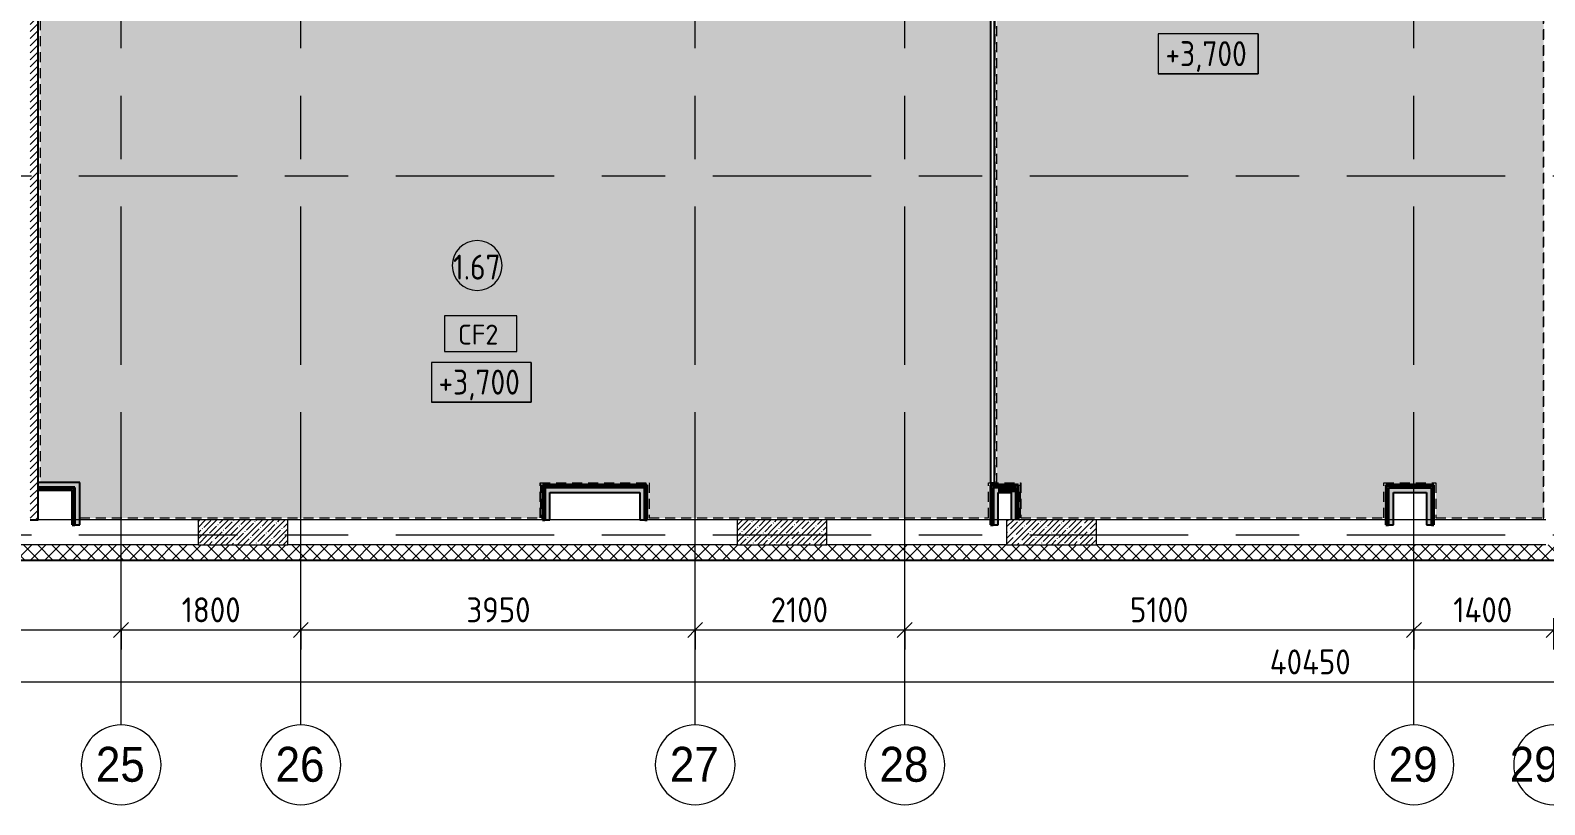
# Model space of a CAD drawing. Header units: millimetres. Extents: x 81676 to 276943, y -8553 to 29000.
# Drawn here: x 91950 to 107120, y -2706 to 5060 of the extents above; entities that cross this region are included whole.
import ezdxf

# ---------------------------------------------------------------- set-up
doc = ezdxf.new("R2010")
doc.units = ezdxf.units.MM
doc.linetypes.add('200_ШТРИХ__ш1_п0_6_', pattern=[160, 100, -60])
doc.linetypes.add('Осевая', pattern=[3175, 635, -476.25, 1587.5, -476.25])
for name, color, linetype, lineweight in [('A-ANNO-DIMS', 7, 'Continuous', 9), ('A-ANNO-DIMS-100', 7, 'Continuous', 9), ('A-AREA-IDEN', 7, 'Continuous', 9), ('A-CLNG-IDEN', 7, 'Continuous', 9), ('A-DETL-MBND', 7, '200_ШТРИХ__ш1_п0_6_', 9), ('A-DETL-MBND-1', 7, 'Continuous', 9), ('A-WALL', 7, 'Continuous', 9), ('G-ANNO-DIMS', 7, 'Continuous', 9), ('I-WALL', 7, 'Continuous', 9), ('S-COLS', 7, 'Continuous', 9), ('Оси', 7, 'Continuous', 9), ('Оси-1', 7, 'Continuous', 20), ('Оси-2', 7, 'Осевая', 9)]:
    doc.layers.add(name, color=color, linetype=linetype, lineweight=lineweight)
for name, color, linetype, lineweight, true_color in [('A-WALL-1', 7, 'Continuous', 35, 0x3c3c3c), ('A-WALL-2', 7, 'Continuous', 25, 0x3c3c3c), ('A-WALL-3', 7, 'Continuous', 13, 0x3c3c3c), ('A-WALL-FNSH-1', 7, 'Continuous', 9, 0x3c3c3c), ('A-WALL-FNSH-2', 7, 'Continuous', 13, 0x3c3c3c)]:
    doc.layers.add(name, color=color, linetype=linetype, lineweight=lineweight, true_color=true_color)
doc.styles.add('Arial', font='arial.ttf', dxfattribs={"width": 0.9, "height": 350})
doc.styles.add('GOST Common', font='GOST_Common.ttf', dxfattribs={"width": 0.9, "height": 250})
doc.styles.add('GOST Common_1', font='GOST_Common.ttf', dxfattribs={"height": 200})
doc.styles.add('ISOCPEUR', font='isocpeur.ttf', dxfattribs={"width": 0.9, "height": 250})
doc.dimstyles.new('ISO-2_5_0_9К_БОЛЬШОЙ', dxfattribs={"dimscale": 304.8, "dimtxt": 248.995294, "dimasz": 0.492126, "dimexe": 0.393701, "dimexo": 0.984252, "dimgap": 0, "dimtad": 1, "dimdec": 0, "dimrnd": 10, "dimzin": 0, "dimdsep": 46, "dimtxsty": 'ISOCPEUR', "dimblk1": 'OBLIQUE', "dimblk2": 'OBLIQUE', "dimsah": 1, "dimcen": 0.09, "dimdle": 0.393701, "dimazin": 0, "dimtfac": 1, "dimtdec": 4, "dimtix": 1, "dimtmove": 0, "dimatfit": 3, "dimfxl": 1, "dimtvp": 1, "dimtolj": 1, "dimtzin": 0, "dimarcsym": 2})
pattern_1 = [(45, (0, 0), (-106.06602, 106.06602), []), (135, (0, 0), (-106.06602, -106.06602), [])]

# ---------------------------------------------------------------- blocks, each defined once
blk = doc.blocks.new('BSC_Колонна _Прямоугольная - 250х900-23282983-План потолков с обозначением видов отделки и геометрии 1 этажа в осях 23_1-33')
at = {"layer": 'S-COLS'}
h = blk.add_hatch(dxfattribs=at)
h.set_pattern_fill('FP_7', color=256, style=0, pattern_type=2)
h.set_pattern_definition([(45, (-99480, -25), (-57.024626, 57.024626), []), (45, (-99422.975, -25), (-57.024626, 57.024626), [100.806, -20.161, 3.353, -16.808])])
h.paths.add_polyline_path([(-330, -125), (450, -125), (450, 125), (-450, 125), (-450, -125)])
for p, q in [((450, 125), (-450, 125)), ((-450, 125), (-450, -125)), ((450, -125), (450, 125)), ((-450, -125), (450, -125))]:
    blk.add_line(p, q, dxfattribs=at)
blk = doc.blocks.new('BSC_Колонна _Прямоугольная - 250х900-V1-План потолков с обозначением видов отделки и геометрии 1 этажа в осях 23_1-33')
at = {"layer": 'S-COLS'}
h = blk.add_hatch(dxfattribs=at)
h.set_pattern_fill('FP_9', color=256, style=0, pattern_type=2)
h.set_pattern_definition([(45, (-94080, -25), (-57.024626, 57.024626), []), (45, (-94022.975, -25), (-57.024626, 57.024626), [100.806, -20.161, 3.353, -16.808])])
h.paths.add_polyline_path([(-450, -125), (450, -125), (450, 125), (-450, 125)])
for p, q in [((450, 125), (-450, 125)), ((-450, 125), (-450, -125)), ((450, -125), (450, 125)), ((-450, -125), (450, -125))]:
    blk.add_line(p, q, dxfattribs=at)
blk = doc.blocks.new('BSC_Колонна _Прямоугольная - 250х900-V2-План потолков с обозначением видов отделки и геометрии 1 этажа в осях 23_1-33')
at = {"layer": 'S-COLS'}
h = blk.add_hatch(dxfattribs=at)
h.set_pattern_fill('FP_10', color=256, style=0, pattern_type=2)
h.set_pattern_definition([(45, (-102180, -25), (-57.024626, 57.024626), []), (45, (-102122.975, -25), (-57.024626, 57.024626), [100.806, -20.161, 3.353, -16.808])])
h.paths.add_polyline_path([(-368, -125), (450, -125), (450, 125), (-450, 125), (-450, -125)])
for p, q in [((450, 125), (-450, 125)), ((-450, 125), (-450, -125)), ((450, -125), (450, 125)), ((-450, -125), (450, -125))]:
    blk.add_line(p, q, dxfattribs=at)
blk = doc.blocks.new('Рисунок_горы - Рисунок_горы-31934381-План потолков с обозначением видов отделки и геометрии 1 этажа в осях 23_1-33')
at = {"layer": 'A-DETL-MBND'}
for p, q in [((107109, 163), (107109, 10341)), ((107109, 156), (107109, 163)), ((107109, 163), (107109, 163)), ((107109, 163), (107109, 163))]:
    blk.add_line(p, q, dxfattribs=at)
blk = doc.blocks.new('Ось сетки - D8-29747960-План потолков с обозначением видов отделки и геометрии 1 этажа в осях 23_1-33')
at = {"layer": 'Оси-1'}
for start, end in [(360, 180), (180, 360)]:
    blk.add_arc((0, 0), 4, start, end, dxfattribs=at)
blk = doc.blocks.new('DIMBLOCK3-План потолков с обозначением видов отделки и геометрии 1 этажа в осях 23_1-33')
at = {"layer": 'A-ANNO-DIMS-100'}
for p, q in [((89360, -1148), (89360, -834)), ((92860, -1148), (92860, -834)), ((89360, -954), (92860, -954)), ((89360, -954), (89360, -1148)), ((92860, -954), (92860, -1148))]:
    blk.add_line(p, q, dxfattribs=at)
at = {"layer": 'A-ANNO-DIMS-100', "lineweight": 20}
for p, q in [((89360, -954), (89435, -879)), ((92860, -954), (92935, -879)), ((89360, -954), (89285, -1029)), ((92860, -954), (92785, -1029))]:
    blk.add_line(p, q, dxfattribs=at)
at = {"layer": 'A-ANNO-DIMS-100', "color": 0, "insert": (90794, -627), "char_height": 250, "width": 758.48, "attachment_point": 1, "line_spacing_factor": 1.149209, "style": 'ISOCPEUR'}
blk.add_mtext('3500', dxfattribs=at)
blk = doc.blocks.new('_Oblique')
at = {"color": 0, "linetype": 'ByBlock', "lineweight": -2}
blk.add_line((-0.5, -0.5), (0.5, 0.5), dxfattribs=at)
blk = doc.blocks.new('DIMBLOCK4-План потолков с обозначением видов отделки и геометрии 1 этажа в осях 23_1-33')
at = {"layer": 'A-ANNO-DIMS-100'}
for p, q in [((92860, -1148), (92860, -834)), ((94660, -1148), (94660, -834)), ((92860, -954), (94660, -954)), ((92860, -954), (92860, -1148)), ((94660, -954), (94660, -1148))]:
    blk.add_line(p, q, dxfattribs=at)
at = {"layer": 'A-ANNO-DIMS-100', "lineweight": 20}
for p, q in [((92860, -954), (92935, -879)), ((94660, -954), (94735, -879)), ((92860, -954), (92785, -1029)), ((94660, -954), (94585, -1029))]:
    blk.add_line(p, q, dxfattribs=at)
at = {"layer": 'A-ANNO-DIMS-100', "color": 0, "insert": (93466, -627), "char_height": 250, "width": 706.76, "attachment_point": 1, "line_spacing_factor": 1.149209, "style": 'ISOCPEUR'}
blk.add_mtext('1800', dxfattribs=at)
blk = doc.blocks.new('DIMBLOCK5-План потолков с обозначением видов отделки и геометрии 1 этажа в осях 23_1-33')
at = {"layer": 'A-ANNO-DIMS-100'}
for p, q in [((94660, -1148), (94660, -834)), ((98610, -1148), (98610, -834)), ((94660, -954), (98610, -954)), ((94660, -954), (94660, -1148)), ((98610, -954), (98610, -1148))]:
    blk.add_line(p, q, dxfattribs=at)
at = {"layer": 'A-ANNO-DIMS-100', "lineweight": 20}
for p, q in [((94660, -954), (94735, -879)), ((98610, -954), (98685, -879)), ((94660, -954), (94585, -1029)), ((98610, -954), (98535, -1029))]:
    blk.add_line(p, q, dxfattribs=at)
at = {"layer": 'A-ANNO-DIMS-100', "color": 0, "insert": (96319, -627), "char_height": 250, "width": 758.48, "attachment_point": 1, "line_spacing_factor": 1.149209, "style": 'ISOCPEUR'}
blk.add_mtext('3950', dxfattribs=at)
blk = doc.blocks.new('DIMBLOCK6-План потолков с обозначением видов отделки и геометрии 1 этажа в осях 23_1-33')
at = {"layer": 'A-ANNO-DIMS-100'}
for p, q in [((98610, -1148), (98610, -834)), ((100710, -1148), (100710, -834)), ((98610, -954), (100710, -954)), ((98610, -954), (98610, -1148)), ((100710, -954), (100710, -1148))]:
    blk.add_line(p, q, dxfattribs=at)
at = {"layer": 'A-ANNO-DIMS-100', "lineweight": 20}
for p, q in [((98610, -954), (98685, -879)), ((100710, -954), (100785, -879)), ((98610, -954), (98535, -1029)), ((100710, -954), (100635, -1029))]:
    blk.add_line(p, q, dxfattribs=at)
at = {"layer": 'A-ANNO-DIMS-100', "color": 0, "insert": (99366, -627), "char_height": 250, "width": 706.76, "attachment_point": 1, "line_spacing_factor": 1.149209, "style": 'ISOCPEUR'}
blk.add_mtext('2100', dxfattribs=at)
blk = doc.blocks.new('DIMBLOCK7-План потолков с обозначением видов отделки и геометрии 1 этажа в осях 23_1-33')
at = {"layer": 'A-ANNO-DIMS-100'}
for p, q in [((100710, -1148), (100710, -834)), ((105810, -1148), (105810, -834)), ((100710, -954), (105810, -954)), ((100710, -954), (100710, -1148)), ((105810, -954), (105810, -1148))]:
    blk.add_line(p, q, dxfattribs=at)
at = {"layer": 'A-ANNO-DIMS-100', "lineweight": 20}
for p, q in [((100710, -954), (100785, -879)), ((105810, -954), (105885, -879)), ((100710, -954), (100635, -1029)), ((105810, -954), (105735, -1029))]:
    blk.add_line(p, q, dxfattribs=at)
at = {"layer": 'A-ANNO-DIMS-100', "color": 0, "insert": (102966, -627), "char_height": 250, "width": 706.76, "attachment_point": 1, "line_spacing_factor": 1.149209, "style": 'ISOCPEUR'}
blk.add_mtext('5100', dxfattribs=at)
blk = doc.blocks.new('DIMBLOCK8-План потолков с обозначением видов отделки и геометрии 1 этажа в осях 23_1-33')
at = {"layer": 'A-ANNO-DIMS-100'}
for p, q in [((105810, -1148), (105810, -834)), ((107210, -1148), (107210, -834)), ((105810, -954), (107210, -954)), ((105810, -954), (105810, -1148)), ((107210, -954), (107210, -1148))]:
    blk.add_line(p, q, dxfattribs=at)
at = {"layer": 'A-ANNO-DIMS-100', "lineweight": 20}
for p, q in [((105810, -954), (105885, -879)), ((107210, -954), (107285, -879)), ((105810, -954), (105735, -1029)), ((107210, -954), (107135, -1029))]:
    blk.add_line(p, q, dxfattribs=at)
at = {"layer": 'A-ANNO-DIMS-100', "color": 0, "insert": (106204, -627), "char_height": 250, "width": 735.49, "attachment_point": 1, "line_spacing_factor": 1.149209, "style": 'ISOCPEUR'}
blk.add_mtext('1400', dxfattribs=at)
blk = doc.blocks.new('Марка_Помещения - Номер-25198446-План потолков с обозначением видов отделки и геометрии 1 этажа в осях 23_1-33')
at = {"layer": 'A-AREA-IDEN'}
for start, end in [(360, 180), (180, 360)]:
    blk.add_arc((0, 0), 2.5, start, end, dxfattribs=at)
blk = doc.blocks.new('DIMBLOCK26-План потолков с обозначением видов отделки и геометрии 1 этажа в осях 23_1-33')
at = {"layer": 'A-ANNO-DIMS-100'}
for p, q in [((84560, -1669), (84560, -1355)), ((125010, -1669), (125010, -1355)), ((84440, -1475), (125130, -1475)), ((84560, -1475), (84560, -1669)), ((125010, -1475), (125010, -1669))]:
    blk.add_line(p, q, dxfattribs=at)
at = {"layer": 'A-ANNO-DIMS-100', "lineweight": 20}
for p, q in [((84560, -1475), (84485, -1550)), ((84560, -1475), (84635, -1400)), ((125010, -1475), (124935, -1550)), ((125010, -1475), (125085, -1400))]:
    blk.add_line(p, q, dxfattribs=at)
at = {"layer": 'A-ANNO-DIMS-100', "color": 0, "insert": (104366, -1149), "char_height": 250, "width": 1005.56, "attachment_point": 1, "line_spacing_factor": 1.149209, "style": 'ISOCPEUR'}
blk.add_mtext('40450', dxfattribs=at)
blk = doc.blocks.new('М_потолков - Марка_ Имя типа-25382930-План потолков с обозначением видов отделки и геометрии 1 этажа в осях 23_1-33')
at = {"layer": 'A-CLNG-IDEN'}
for p, q in [((3.625, 1.984375), (-3.625, 1.984375)), ((-3.625, 1.984375), (-3.625, -1.59375)), ((3.625, -1.59375), (3.625, 1.984375)), ((-3.625, -1.59375), (3.625, -1.59375))]:
    blk.add_line(p, q, dxfattribs=at)
blk = doc.blocks.new('Высотные отметки - 10х4_h_-17668695-План потолков с обозначением видов отделки и геометрии 1 этажа в осях 23_1-33')
at = {"layer": 'G-ANNO-DIMS'}
for p, q in [((-5, 4), (-5, 0)), ((5, 4), (-5, 4)), ((5, 4), (-5, 4)), ((-5, 4), (-5, 0)), ((5, 4), (5, 0)), ((5, 0), (5, 4)), ((5, 0), (-5, 0)), ((-5, 0), (5, 0))]:
    blk.add_line(p, q, dxfattribs=at)

msp = doc.modelspace()

# ---------------------------------------------------------------- hatches: boundary and pattern name
at = {"layer": 'A-DETL-MBND-1'}
h = msp.add_hatch(color=256, dxfattribs=at)
h.paths.add_polyline_path([(99149.6, 170), (101550, 170), (101550, 520), (101570, 521), (101570, 5160), (94190, 5160), (94190, 6600), (92050, 6600), (92050, 525), (92446, 525), (92446, 170), (97058.1, 170), (97058.1, 520), (98150, 520), (98150, 170)])
h.paths.add_polyline_path([(106030, 170), (107110, 170), (107110, 10380), (101630, 10380), (101630, 520), (101871, 520), (101871, 170), (105510, 170), (105510, 520), (106030, 520)])
at = {"layer": 'A-WALL'}
h = msp.add_hatch(dxfattribs=at)
h.set_pattern_fill('FP_4', color=256, style=0, pattern_type=2)
h.set_pattern_definition([(45, (0, 0), (-70.71068, 70.71068), []), (135, (0, 0), (-70.71068, -70.71068), [])])
h.paths.add_polyline_path([(125080, -250), (125080, -100), (89210, -100), (89210, -250), (121783, -250)])
at = {"layer": 'I-WALL'}
h = msp.add_hatch(dxfattribs=at)
h.set_pattern_fill('FP_2', color=256, style=0, pattern_type=2)
h.set_pattern_definition([(45, (0, 0), (-35.35534, 35.35534), [])])
h.paths.add_polyline_path([(92030, 150), (92030, 10400), (91950, 10400), (91950, 150)])
for points in [[(92446, 475), (92446, 525), (92030, 525), (92030, 475), (92396, 475)], [(92396, 100), (92446, 100), (92446, 475), (92396, 475), (92396, 446.1)], [(97155, 150), (97155, 475), (97105, 475), (97105, 150)], [(98105, 425), (98105, 475), (97155, 475), (97155, 425), (98055, 425)], [(101645, 100), (101645, 475), (101595, 475), (101595, 100)], [(101645, 425), (101825, 425), (101825, 475), (101645, 475)], [(105555, 425), (105935, 425), (105935, 475), (105555, 475)], [(105985, 100), (105985, 475), (105935, 475), (105935, 100)], [(98055, 150), (98105, 150), (98105, 425), (98055, 425)], [(101775, 150), (101825, 150), (101825, 425), (101775, 425)], [(105555, 100), (105605, 100), (105605, 425), (105555, 425)]]:
    msp.add_hatch(color=256, dxfattribs=at).paths.add_polyline_path(points)
h = msp.add_hatch(dxfattribs=at)
h.set_pattern_fill('FP_31', color=256, style=0, pattern_type=2)
h.set_pattern_definition(pattern_1)
h.paths.add_polyline_path([(92396, 462.5), (92396, 475), (92030, 475), (92030, 462.5), (92383.5, 462.5)])
h = msp.add_hatch(dxfattribs=at)
h.set_pattern_fill('FP_31', color=256, style=0, pattern_type=2)
h.set_pattern_definition(pattern_1)
h.paths.add_polyline_path([(92383.5, 450), (92383.5, 462.5), (92030, 462.5), (92030, 450), (92371, 450)])
h = msp.add_hatch(dxfattribs=at)
h.set_pattern_fill('FP_31', color=256, style=0, pattern_type=2)
h.set_pattern_definition(pattern_1)
h.paths.add_polyline_path([(92383.5, 100), (92396, 100), (92396, 462.5), (92383.5, 462.5), (92383.5, 446.1)])
h = msp.add_hatch(dxfattribs=at)
h.set_pattern_fill('FP_31', color=256, style=0, pattern_type=2)
h.set_pattern_definition(pattern_1)
h.paths.add_polyline_path([(97080, 150), (97092.5, 150), (97092.5, 500), (97080, 500), (97080, 446.1)])
h = msp.add_hatch(dxfattribs=at)
h.set_pattern_fill('FP_31', color=256, style=0, pattern_type=2)
h.set_pattern_definition(pattern_1)
h.paths.add_polyline_path([(98130, 487.5), (98130, 500), (97092.5, 500), (97092.5, 487.5), (98117.5, 487.5)])
h = msp.add_hatch(dxfattribs=at)
h.set_pattern_fill('FP_31', color=256, style=0, pattern_type=2)
h.set_pattern_definition(pattern_1)
h.paths.add_polyline_path([(97092.5, 150), (97105, 150), (97105, 487.5), (97092.5, 487.5), (97092.5, 446.1)])
h = msp.add_hatch(dxfattribs=at)
h.set_pattern_fill('FP_31', color=256, style=0, pattern_type=2)
h.set_pattern_definition(pattern_1)
h.paths.add_polyline_path([(97105, 475), (98117.5, 475), (98117.5, 487.5), (97105, 487.5)])
h = msp.add_hatch(dxfattribs=at)
h.set_pattern_fill('FP_31', color=256, style=0, pattern_type=2)
h.set_pattern_definition(pattern_1)
h.paths.add_polyline_path([(98117.5, 150), (98117.5, 475), (98105, 475), (98105, 150)])
h = msp.add_hatch(dxfattribs=at)
h.set_pattern_fill('FP_31', color=256, style=0, pattern_type=2)
h.set_pattern_definition(pattern_1)
h.paths.add_polyline_path([(98130, 150), (98130, 487.5), (98117.5, 487.5), (98117.5, 150)])
h = msp.add_hatch(dxfattribs=at)
h.set_pattern_fill('FP_31', color=256, style=0, pattern_type=2)
h.set_pattern_definition(pattern_1)
h.paths.add_polyline_path([(101582.5, 100), (101582.5, 500), (101570, 500), (101570, 100)])
h = msp.add_hatch(dxfattribs=at)
h.set_pattern_fill('FP_31', color=256, style=0, pattern_type=2)
h.set_pattern_definition(pattern_1)
h.paths.add_polyline_path([(101850, 487.5), (101850, 500), (101582.5, 500), (101582.5, 487.5), (101837.5, 487.5)])
h = msp.add_hatch(dxfattribs=at)
h.set_pattern_fill('FP_31', color=256, style=0, pattern_type=2)
h.set_pattern_definition(pattern_1)
h.paths.add_polyline_path([(101595, 100), (101595, 487.5), (101582.5, 487.5), (101582.5, 100)])
h = msp.add_hatch(dxfattribs=at)
h.set_pattern_fill('FP_31', color=256, style=0, pattern_type=2)
h.set_pattern_definition(pattern_1)
h.paths.add_polyline_path([(101837.5, 475), (101837.5, 487.5), (101595, 487.5), (101595, 475), (101825, 475)])
h = msp.add_hatch(dxfattribs=at)
h.set_pattern_fill('FP_31', color=256, style=0, pattern_type=2)
h.set_pattern_definition(pattern_1)
h.paths.add_polyline_path([(101825, 150), (101837.5, 150), (101837.5, 475), (101825, 475), (101825, 425)])
h = msp.add_hatch(dxfattribs=at)
h.set_pattern_fill('FP_31', color=256, style=0, pattern_type=2)
h.set_pattern_definition(pattern_1)
h.paths.add_polyline_path([(101850, 150), (101850, 487.5), (101837.5, 487.5), (101837.5, 150)])
h = msp.add_hatch(dxfattribs=at)
h.set_pattern_fill('FP_31', color=256, style=0, pattern_type=2)
h.set_pattern_definition(pattern_1)
h.paths.add_polyline_path([(105997.5, 487.5), (105997.5, 500), (105530, 500), (105530, 487.5), (105985, 487.5)])
h = msp.add_hatch(dxfattribs=at)
h.set_pattern_fill('FP_31', color=256, style=0, pattern_type=2)
h.set_pattern_definition(pattern_1)
h.paths.add_polyline_path([(105530, 100), (105542.5, 100), (105542.5, 487.5), (105530, 487.5), (105530, 425)])
h = msp.add_hatch(dxfattribs=at)
h.set_pattern_fill('FP_31', color=256, style=0, pattern_type=2)
h.set_pattern_definition(pattern_1)
h.paths.add_polyline_path([(105555, 475), (105985, 475), (105985, 487.5), (105542.5, 487.5), (105542.5, 475)])
h = msp.add_hatch(dxfattribs=at)
h.set_pattern_fill('FP_31', color=256, style=0, pattern_type=2)
h.set_pattern_definition(pattern_1)
h.paths.add_polyline_path([(105555, 100), (105555, 475), (105542.5, 475), (105542.5, 100)])
h = msp.add_hatch(dxfattribs=at)
h.set_pattern_fill('FP_31', color=256, style=0, pattern_type=2)
h.set_pattern_definition(pattern_1)
h.paths.add_polyline_path([(105997.5, 100), (105997.5, 487.5), (105985, 487.5), (105985, 100)])
h = msp.add_hatch(dxfattribs=at)
h.set_pattern_fill('FP_31', color=256, style=0, pattern_type=2)
h.set_pattern_definition(pattern_1)
h.paths.add_polyline_path([(106010, 100), (106010, 500), (105997.5, 500), (105997.5, 100)])
h = msp.add_hatch(dxfattribs=at)
h.set_pattern_fill('FP_31', color=256, style=0, pattern_type=2)
h.set_pattern_definition(pattern_1)
h.paths.add_polyline_path([(92383.5, 100), (92383.5, 450), (92371, 450), (92371, 100)])

# ---------------------------------------------------------------- linework, layer by layer
at = {"layer": 'A-DETL-MBND'}
for p, q in [((101630, 10380), (101630, 520)), ((107110, 170), (107110, 10380)), ((92050, 6600), (92050, 525)), ((101611, 5179), (101611, 521)), ((97058.1, 170), (97058.1, 520)), ((97058.1, 520), (98150, 520)), ((97059, 171), (97059, 520)), ((97060, 170), (97060, 520)), ((97060, 520), (97060, 171)), ((98150, 520), (98150, 170)), ((101550, 520), (101871, 520)), ((101550, 170), (101550, 520)), ((101570, 520), (101630, 520)), ((101570, 520), (101570, 500)), ((101611, 521), (101630, 521)), ((101870, 520), (101870, 170)), ((101870, 170), (101870, 520)), ((101871, 520), (101871, 170)), ((105510, 170), (105510, 520)), ((105510, 520), (106030, 520)), ((106030, 520), (106030, 170)), ((92446, 170), (97060, 170)), ((98150, 170), (101550, 170)), ((101871, 170), (105510, 170)), ((106030, 170), (107110, 170))]:
    msp.add_line(p, q, dxfattribs=at)
at = {"layer": 'A-WALL'}
for p, q in [((92383.5, 462.5), (92030, 462.5)), ((92383.5, 100), (92383.5, 462.5)), ((97092.5, 487.5), (97092.5, 150)), ((98117.5, 487.5), (97092.5, 487.5)), ((98117.5, 150), (98117.5, 487.5)), ((101582.5, 487.5), (101582.5, 100)), ((101837.5, 487.5), (101582.5, 487.5)), ((101837.5, 150), (101837.5, 487.5)), ((105542.5, 487.5), (105997.5, 487.5)), ((105542.5, 100), (105542.5, 487.5)), ((105997.5, 487.5), (105997.5, 100)), ((89210, -250), (125230, -250))]:
    msp.add_line(p, q, dxfattribs=at)
at = {"layer": 'A-WALL-1'}
for p, q in [((92030, 475), (92030, 450)), ((92396, 475), (92030, 475)), ((92396, 100), (92396, 475)), ((97080, 500), (97080, 150)), ((98130, 500), (97080, 500)), ((97105, 475), (97105, 150)), ((98105, 475), (97105, 475)), ((98105, 150), (98105, 475)), ((98130, 150), (98130, 500)), ((101570, 500), (101570, 100)), ((101850, 500), (101570, 500)), ((101595, 475), (101595, 100)), ((101825, 475), (101595, 475)), ((101825, 150), (101825, 475)), ((101850, 150), (101850, 500)), ((106010, 500), (105530, 500)), ((105530, 500), (105530, 100)), ((105555, 475), (105985, 475)), ((105555, 100), (105555, 475)), ((105985, 475), (105985, 100)), ((106010, 100), (106010, 500)), ((92030, 450), (92371, 450)), ((92371, 450), (92371, 100)), ((92371, 100), (92396, 100)), ((97080, 150), (97105, 150)), ((98105, 150), (98130, 150)), ((101570, 100), (101595, 100)), ((105530, 100), (105555, 100)), ((105985, 100), (106010, 100))]:
    msp.add_line(p, q, dxfattribs=at)
at = {"layer": 'A-WALL-2'}
for p, q in [((92030, 150), (92030, 6620)), ((101570, 5180), (101570, 521)), ((101610, 521), (101610, 5180)), ((92446, 525), (92030, 525)), ((92446, 100), (92446, 525)), ((101570, 521), (101610, 521)), ((97155, 150), (97155, 425)), ((97155, 425), (98055, 425)), ((98055, 425), (98055, 150)), ((101645, 100), (101645, 425)), ((101645, 425), (101775, 425)), ((101775, 425), (101775, 150)), ((105605, 425), (105935, 425)), ((105605, 100), (105605, 425)), ((105935, 425), (105935, 100)), ((91950, 150), (92030, 150)), ((92396, 100), (92446, 100)), ((97105, 150), (97155, 150)), ((98055, 150), (98105, 150)), ((101595, 100), (101645, 100)), ((105555, 100), (105605, 100)), ((105935, 100), (105985, 100))]:
    msp.add_line(p, q, dxfattribs=at)
at = {"layer": 'A-WALL-3'}
for p, q in [((93630, -100), (89360, -100)), ((99030, -100), (94530, -100)), ((101730, -100), (99930, -100)), ((107130, -100), (102630, -100))]:
    msp.add_line(p, q, dxfattribs=at)
at = {"layer": 'A-WALL-FNSH-1'}
msp.add_line((89202, -258), (125238, -258), dxfattribs=at)
at = {"layer": 'A-WALL-FNSH-2'}
msp.add_line((89207, -253), (125233, -253), dxfattribs=at)
at = {"layer": 'I-WALL'}
for p, q in [((93630, 150), (92030, 150)), ((97080, 150), (94530, 150)), ((98055, 150), (97155, 150)), ((99030, 150), (98130, 150)), ((101730, 150), (99930, 150)), ((107130, 150), (102630, 150))]:
    msp.add_line(p, q, dxfattribs=at)
at = {"layer": 'Оси'}
for p, q in [((92860, -1906.3), (92860, 593.7)), ((94660, -1906.3), (94660, 593.7)), ((98610, -1906.3), (98610, 593.7)), ((100710, -1906.3), (100710, 593.7)), ((105810, -1906.3), (105810, 593.7))]:
    msp.add_line(p, q, dxfattribs=at)
at = {"layer": 'Оси-2'}
for p, q in [((100710, 593.7), (100710, 19528.3)), ((105810, 593.7), (105810, 19528.3)), ((92860, 593.7), (92860, 19415.1)), ((94660, 593.7), (94660, 19415.1)), ((98610, 593.7), (98610, 19415.1)), ((84975.6, 3600), (122760, 3600)), ((84975.6, 0), (122760, 0))]:
    msp.add_line(p, q, dxfattribs=at)

# ---------------------------------------------------------------- block references
at = {"layer": 'A-AREA-IDEN', "xscale": 99.99999999999993, "yscale": 99.99999999999993, "zscale": 99.99999999999993}
msp.add_blockref('Марка_Помещения - Номер-25198446-План потолков с обозначением видов отделки и геометрии 1 этажа в осях 23_1-33', (96426.3, 2701.2), dxfattribs=at)
at = {"layer": 'A-CLNG-IDEN', "xscale": 99.99999999999993, "yscale": 99.99999999999993, "zscale": 99.99999999999993}
msp.add_blockref('М_потолков - Марка_ Имя типа-25382930-План потолков с обозначением видов отделки и геометрии 1 этажа в осях 23_1-33', (96460.4, 1998.3), dxfattribs=at)
at = {"layer": 'A-DETL-MBND'}
msp.add_blockref('Рисунок_горы - Рисунок_горы-31934381-План потолков с обозначением видов отделки и геометрии 1 этажа в осях 23_1-33', (0, 0), dxfattribs=at)
at = {"layer": 'G-ANNO-DIMS', "xscale": 99.99999999999993, "yscale": 99.99999999999993, "zscale": 99.99999999999993}
for p in [(103749.4, 4623.6), (96467.8, 1329.9)]:
    msp.add_blockref('Высотные отметки - 10х4_h_-17668695-План потолков с обозначением видов отделки и геометрии 1 этажа в осях 23_1-33', p, dxfattribs=at)
at = {"layer": 'S-COLS'}
for name, p in [('BSC_Колонна _Прямоугольная - 250х900-V1-План потолков с обозначением видов отделки и геометрии 1 этажа в осях 23_1-33', (94080, 25)), ('BSC_Колонна _Прямоугольная - 250х900-23282983-План потолков с обозначением видов отделки и геометрии 1 этажа в осях 23_1-33', (99480, 25)), ('BSC_Колонна _Прямоугольная - 250х900-V2-План потолков с обозначением видов отделки и геометрии 1 этажа в осях 23_1-33', (102180, 25))]:
    msp.add_blockref(name, p, dxfattribs=at)
at = {"layer": 'Оси-1', "xscale": 99.99999999999993, "yscale": 99.99999999999993, "zscale": 99.99999999999993}
for p in [(92860, -2306.3), (94660, -2306.3), (98610, -2306.3), (100710, -2306.3), (105810, -2306.3), (107210, -2306.3)]:
    msp.add_blockref('Ось сетки - D8-29747960-План потолков с обозначением видов отделки и геометрии 1 этажа в осях 23_1-33', p, dxfattribs=at)

# ---------------------------------------------------------------- texts
at = {"layer": 'A-AREA-IDEN', "insert": (96184.4, 2809.8), "char_height": 250, "width": 606.076, "attachment_point": 1, "style": 'GOST Common'}
msp.add_mtext('1.67', dxfattribs=at)
at = {"layer": 'A-CLNG-IDEN', "insert": (96234.6, 2108.1), "char_height": 200, "width": 529.114, "attachment_point": 1, "style": 'GOST Common_1'}
msp.add_mtext('CF2', dxfattribs=at)
at = {"layer": 'G-ANNO-DIMS', "char_height": 250, "width": 1028.823, "attachment_point": 1, "line_spacing_factor": 1.022761, "style": 'GOST Common'}
for insert in [(103320.7, 4950.3), (96039.1, 1656.6)]:
    msp.add_mtext('+3,700', dxfattribs=dict(at, insert=insert))
at = {"layer": 'Оси', "char_height": 350, "attachment_point": 1, "style": 'Arial'}
for s, insert, width in [('25', (92607.4, -2125.6), 606.076), ('26', (94407.4, -2125.6), 606.076), ('27', (98357.4, -2125.6), 606.076), ('28', (100457.4, -2125.6), 606.076), ('29', (105557.4, -2125.6), 606.076), ('29/1', (106769.7, -2125.6), 1060.633)]:
    msp.add_mtext(s, dxfattribs=dict(at, insert=insert, width=width))

# ---------------------------------------------------------------- dimensions: what is measured, and where the dimension line sits
at = {"layer": 'A-ANNO-DIMS'}
for base, p1, p2, override, picture, middle in [((92860, -953.7), (89360, -847.7), (92860, -847.7), {"dimpost": '<>', "dimfxl": 3500}, 'DIMBLOCK3-План потолков с обозначением видов отделки и геометрии 1 этажа в осях 23_1-33', (91110, -828.7)), ((94660, -953.7), (92860, -847.7), (94660, -847.7), {"dimpost": '<>', "dimfxl": 1800}, 'DIMBLOCK4-План потолков с обозначением видов отделки и геометрии 1 этажа в осях 23_1-33', (93760, -828.7)), ((98610, -953.7), (94660, -847.7), (98610, -847.7), {"dimpost": '<>', "dimfxl": 3950}, 'DIMBLOCK5-План потолков с обозначением видов отделки и геометрии 1 этажа в осях 23_1-33', (96635, -828.7)), ((100710, -953.7), (98610, -847.7), (100710, -847.7), {"dimpost": '<>', "dimfxl": 2100}, 'DIMBLOCK6-План потолков с обозначением видов отделки и геометрии 1 этажа в осях 23_1-33', (99660, -828.7)), ((105810, -953.7), (100710, -847.7), (105810, -847.7), {"dimpost": '<>', "dimfxl": 5100}, 'DIMBLOCK7-План потолков с обозначением видов отделки и геометрии 1 этажа в осях 23_1-33', (103260, -828.7)), ((107210, -953.7), (105810, -847.7), (107210, -847.7), {"dimpost": '<>', "dimfxl": 1400}, 'DIMBLOCK8-План потолков с обозначением видов отделки и геометрии 1 этажа в осях 23_1-33', (106510, -828.7)), ((125010, -1475.1), (84560, -1369.1), (125010, -1369.1), {"dimpost": '<>', "dimfxl": 40450}, 'DIMBLOCK26-План потолков с обозначением видов отделки и геометрии 1 этажа в осях 23_1-33', (104785, -1350.1))]:
    dim = msp.add_linear_dim(base=base, p1=p1, p2=p2, dimstyle='ISO-2_5_0_9К_БОЛЬШОЙ', override=override, dxfattribs=at)
    dim.commit()
    dim.dimension.update_dxf_attribs({"geometry": picture, "text_midpoint": middle})

doc.saveas('drawing.dxf')
